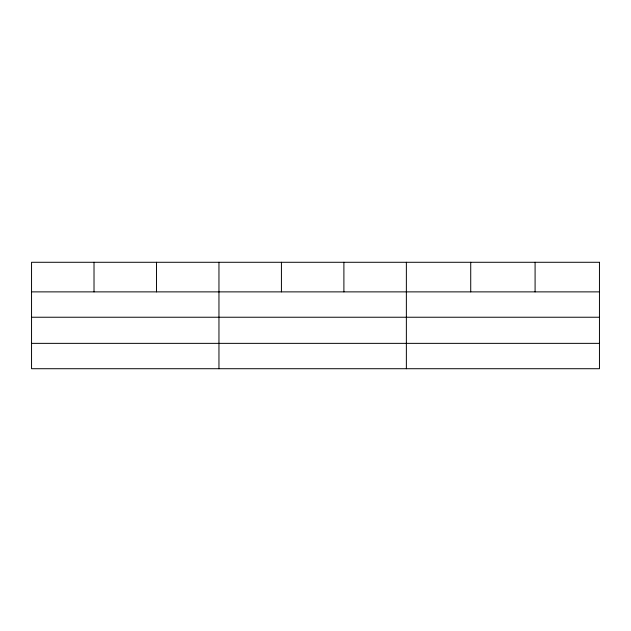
<?xml version="1.0" encoding="UTF-8"?>
<svg xmlns="http://www.w3.org/2000/svg" width="631" height="631" viewBox="0 0 631 631"><rect width="100%" height="100%" fill="white"/><g stroke="black" fill="none" stroke-linecap="round" stroke-linejoin="round"><path stroke-width="0.95" d="M31.55 291.877L599.45 291.877M31.55 317.235L599.45 317.235M31.55 343.359L599.45 343.359M535.088 262.283L535.088 291.877M470.726 262.283L470.726 291.877M406.364 262.283L406.364 368.717M343.895 262.283L343.895 291.877M281.426 262.283L281.426 291.877M218.957 262.283L218.957 368.717M156.488 262.283L156.488 291.877M94.019 262.283L94.019 291.877M599.45 262.283L31.55 262.283L31.55 368.717L599.45 368.717L599.45 262.283"/></g></svg>
